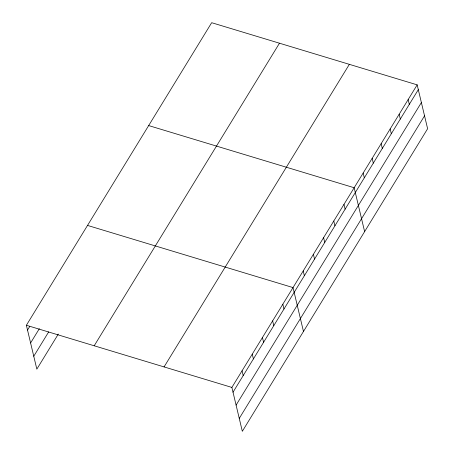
<?xml version="1.0" encoding="UTF-8"?>
<svg xmlns="http://www.w3.org/2000/svg" width="454" height="454" viewBox="0 0 454 454"><rect width="100%" height="100%" fill="white"/><g stroke="black" fill="none" stroke-linecap="round" stroke-linejoin="round"><path stroke-width="0.68" d="M58.311 334.076L36.836 369.142L26.383 325.268L211.672 22.7L417.164 84.858L427.617 128.732L242.328 431.3L231.875 387.427L417.164 84.858M27.524 330.064L29.709 326.494M30.6 342.957L39.333 328.696M33.761 356.242L48.686 331.88M94.194 345.783L279.482 43.215M164.064 366.917L349.353 64.349M233.016 392.222L418.31 89.654M236.091 405.116L421.38 102.547M239.258 418.406L424.547 115.832M148.674 125.576L354.165 187.735L364.619 231.602M87.531 225.422L293.023 287.581L303.471 331.454M26.383 325.268L231.875 387.427M408.163 99.557L409.309 104.346M399.168 114.249L400.309 119.044M390.168 128.947L391.308 133.743M381.167 143.646L382.308 148.435M372.166 158.338L373.307 163.134M363.166 173.036L364.307 177.832M343.979 204.374L345.119 209.169M333.786 221.013L334.927 225.808M323.594 237.658L324.735 242.447M313.402 254.297L314.543 259.092M303.215 270.942L304.356 275.731M282.831 304.22L283.971 309.015M272.638 320.864L273.779 325.654M262.446 337.504L263.592 342.299M252.259 354.148L253.4 358.938M242.067 370.787L243.208 375.577"/></g></svg>
